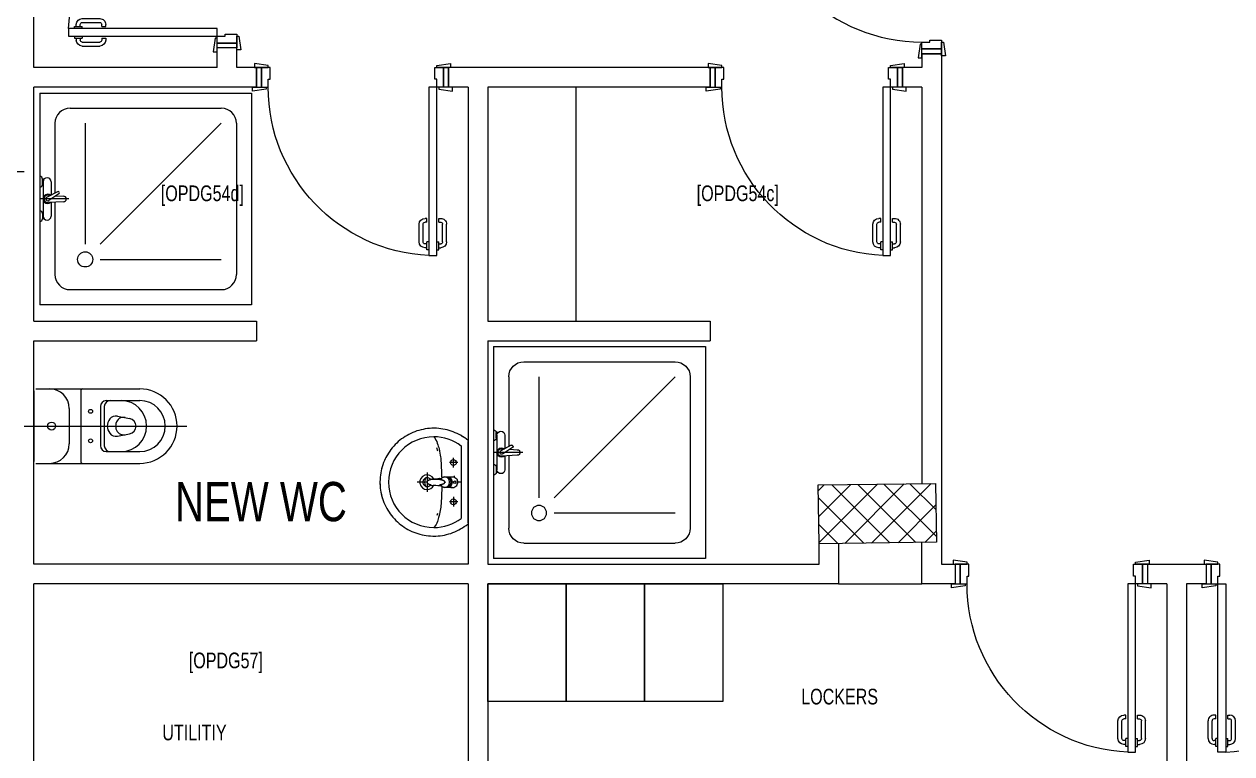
# Model space of a CAD drawing. Extents: x -234346 to 58427, y -132654 to -82394.
# Drawn here: x -130789 to -124628, y -102757 to -99035 of the extents above; entities that cross this region are included whole.
import ezdxf

# ---------------------------------------------------------------- set-up
doc = ezdxf.new("R2010")
doc.units = 0
doc.header["$LTSCALE"] = 8
for name, color, linetype, lineweight in [('72_EGR_BASE_TEXT', 9, 'Continuous', 5), ('72_EGR_EQP_TAG', 9, 'Continuous', 5), ('C-HYDR-CTCH', 9, 'Continuous', 5), ('Hatch', 9, 'Continuous', 5), ('LOADING', 9, 'Continuous', 5), ('Meubles', 9, 'Continuous', 5), ('P-SANR-FIXT', 9, 'Continuous', 18), ('P-SANR-FIXT-1', 9, 'Continuous', 13), ('SANIT', 9, 'Continuous', 5), ('Structure', 9, 'Continuous', 5), ('Walls', 9, 'Continuous', 5), ('Wooden Joinery', 9, 'Continuous', 5)]:
    doc.layers.add(name, color=color, linetype=linetype, lineweight=lineweight)
doc.styles.add('X3G_ENTITY_2587F1', font='swisscl.ttf', dxfattribs={"height": 200})
doc.styles.add('X3G_ENTITY_2587F5', font='swisscl.ttf', dxfattribs={"height": 200})
doc.styles.add('X3G_ENTITY_2587F6', font='swisscl.ttf', dxfattribs={"height": 200})
doc.styles.add('X3G_ENTITY_2587F7', font='swisscl.ttf', dxfattribs={"height": 200})
doc.styles.add('X3G_ENTITY_258862', font='swisscl.ttf', dxfattribs={"height": 200})

# ---------------------------------------------------------------- blocks, each defined once
blk = doc.blocks.new('A$C72370EFE')
at = {"layer": 'Wooden Joinery'}
for p, q in [((-0.01, -0.04), (-0.02, -0.04)), ((-0.01, -0.06), (-0.02, -0.06)), ((-0.01, -0.03), (-0.01, -0.07)), ((0, -0.03), (-0.01, -0.03)), ((0.04, -0.03), (0.05, -0.03)), ((0.05, -0.03), (0.05, -0.07)), ((0.05, -0.04), (0.06, -0.04)), ((0.05, -0.06), (0.06, -0.06)), ((-0.05, -0.07), (-0.05, -0.16)), ((-0.03, -0.07), (-0.03, -0.16)), ((0, -0.07), (-0.01, -0.07)), ((0.04, -0.07), (0.05, -0.07)), ((0.07, -0.07), (0.07, -0.16)), ((0.09, -0.07), (0.09, -0.16)), ((-0.01, -0.17), (-0.02, -0.17)), ((-0.01, -0.17), (-0.01, -0.19)), ((0.05, -0.17), (0.06, -0.17)), ((0.05, -0.17), (0.05, -0.19)), ((-0.01, -0.19), (-0.02, -0.19)), ((0.05, -0.19), (0.06, -0.19))]:
    blk.add_line(p, q, dxfattribs=at)
for centre, radius, start, end in [((-0.02, -0.07), 0.03, 90, 180), ((-0.02, -0.07), 0.01, 90, 180), ((0.06, -0.07), 0.03, 0, 90), ((0.06, -0.07), 0.01, 0, 90), ((-0.02, -0.16), 0.03, 180, 270), ((-0.02, -0.16), 0.01, 180, 270), ((0.06, -0.16), 0.01, 270, 0), ((0.06, -0.16), 0.03, 270, 0)]:
    blk.add_arc(centre, radius, start, end, dxfattribs=at)
blk = doc.blocks.new('A$C5DAD61B4')
at = {"layer": 'Wooden Joinery'}
for points in [[(80, 959.1), (80, 969.1), (10, 979.1), (10, 959.1)], [(940, 959.1), (940, 969.1), (1010, 979.1), (1010, 959.1)], [(70, 859.1), (70, 849.1), (0, 839.1), (0, 859.1)], [(120, 859.1), (120, 0), (80, 0), (80, 859.1)], [(950, 859.1), (950, 849.1), (1020, 839.1), (1020, 859.1)]]:
    blk.add_lwpolyline(points, close=True, dxfattribs=at)
for points in [[(45, 859.1), (45, 959.1), (20, 959.1), (20, 859.1), (45, 859.1)], [(45, 859.1), (80, 859.1), (80, 899.1), (90, 899.1), (90, 959.1), (45, 959.1), (45, 859.1)], [(975, 859.1), (940, 859.1), (940, 899.1), (930, 899.1), (930, 959.1), (975, 959.1), (975, 859.1)], [(975, 859.1), (975, 959.1), (1000, 959.1), (1000, 859.1), (975, 859.1)]]:
    blk.add_lwpolyline(points, dxfattribs=at)
blk.add_arc((80, 859.1), 860, 272.66603, 0, dxfattribs=at)
at = {"layer": 'Wooden Joinery', "xscale": 999.9999999998854, "yscale": 999.9999999998854, "zscale": 999.9999999998854, "rotation": 180}
blk.add_blockref('A$C72370EFE', (120, 0), dxfattribs=at)
blk = doc.blocks.new('A$C5FCA3E6B')
at = {"layer": 'Wooden Joinery'}
for points in [[(80, 858.9), (80, 868.9), (10, 878.9), (10, 858.9)], [(840, 858.9), (840, 868.9), (910, 878.9), (910, 858.9)], [(70, 758.9), (70, 748.9), (0, 738.9), (0, 758.9)], [(120, 758.9), (120, 0), (80, 0), (80, 758.9)], [(850, 758.9), (850, 748.9), (920, 738.9), (920, 758.9)]]:
    blk.add_lwpolyline(points, close=True, dxfattribs=at)
for points in [[(45, 758.9), (45, 858.9), (20, 858.9), (20, 758.9), (45, 758.9)], [(45, 758.9), (80, 758.9), (80, 798.9), (90, 798.9), (90, 858.9), (45, 858.9), (45, 758.9)], [(875, 758.9), (840, 758.9), (840, 798.9), (830, 798.9), (830, 858.9), (875, 858.9), (875, 758.9)], [(875, 758.9), (875, 858.9), (900, 858.9), (900, 758.9), (875, 758.9)]]:
    blk.add_lwpolyline(points, dxfattribs=at)
blk.add_arc((80, 758.9), 760, 273.01713, 0, dxfattribs=at)
at = {"layer": 'Wooden Joinery', "xscale": 999.9999999998854, "yscale": 999.9999999998854, "zscale": 999.9999999998854, "rotation": 180}
blk.add_blockref('A$C72370EFE', (120, 0), dxfattribs=at)
blk = doc.blocks.new('A$C47696aed')
at = {"layer": 'Hatch'}
h = blk.add_hatch(dxfattribs=at)
h.set_pattern_fill('ANSI37', color=256, scale=30)
h.paths.add_polyline_path([(50952.7, 21917.9), (50348.7, 21909.7), (50352.6, 21621.3), (50956.6, 21629.5)])
h.paths.add_polyline_path([(43791.9, 21910.1), (43208.4, 21904.7), (43188.5, 21613.3), (43772, 21618.7)])
h.paths.add_polyline_path([(29414.9, 21902.8), (28815.8, 21898.7), (28810.1, 21605.6), (29409.2, 21609.7)])
h.paths.add_polyline_path([(36600.2, 21904.9), (35999, 21897.4), (35990.7, 21611.8), (36591.9, 21619.3)])
h.paths.add_polyline_path([(22195.7, 21912), (21589.3, 21890.2), (21603.8, 21597.6), (22210.2, 21619.5)])
h.paths.add_polyline_path([(15459.1, 21901.7), (14237.2, 21925.6), (14230.7, 21629.5), (15452.7, 21605.5)])
h.paths.add_polyline_path([(15473.2, 14701.6), (14258.2, 14685.8), (14244.7, 14393.4), (15459.7, 14409.1)])
h.paths.add_polyline_path([(15447.1, 7508.4), (14244, 7492.4), (14238.3, 7199.4), (15441.4, 7215.3)])
h.paths.add_polyline_path([(15465.6, 309.7), (14269, 298.3), (14271.8, 3.8), (15468.5, 15.2)])
h.paths.add_polyline_path([(7830.6, 311.8), (7227.1, 308.1), (7237.7, 22.6), (7841.3, 26.3)])
h.paths.add_polyline_path([(7815.2, 7509.8), (7218.4, 7511.4), (7218.2, 7210.2), (7815.1, 7208.6)])
h.paths.add_polyline_path([(7825.1, 14699.4), (7205.8, 14700.6), (7195.2, 14397.6), (7814.5, 14396.4)])
h.paths.add_polyline_path([(7801.7, 21878.7), (7201.1, 21893.2), (7197.5, 21603.6), (7798.1, 21589.1)])
h.paths.add_polyline_path([(602.6, 21876.9), (0, 21899.6), (1.9, 21611.2), (604.5, 21588.5)])
h.paths.add_polyline_path([(610.4, 7498.6), (8.3, 7491.6), (11.7, 7200), (613.7, 7206.9)])
h.paths.add_polyline_path([(627.9, 303.9), (29.5, 302.9), (34.3, 2.3), (632.7, 3.3)])
h.paths.add_polyline_path([(22214.6, 317.2), (21608.9, 304.3), (21614.6, 3.1), (22220.3, 16)])
h.paths.add_polyline_path([(22208.1, 7509.7), (21613.7, 7492.1), (21615.8, 7195.5), (22210.2, 7213.1)])
h.paths.add_polyline_path([(22199.3, 14717.7), (21600.4, 14710), (21604.4, 14409.9), (22203.4, 14417.6)])
h.paths.add_polyline_path([(29399.7, 14702.4), (28797.7, 14707.1), (28802, 14415), (29403.9, 14410.3)])
h.paths.add_polyline_path([(29403.4, 7519.8), (28799.6, 7502.2), (28813, 7202.1), (29413.1, 7223.2)])
h.paths.add_polyline_path([(29419.5, 303.8), (28815.7, 310.4), (28813.3, 24.7), (29417.2, 18.1)])
h.paths.add_polyline_path([(36618, 314.2), (36020.7, 299.7), (36029.7, 0), (36627, 14.6)])
h.paths.add_polyline_path([(36610.7, 7502.6), (36009.5, 7504.5), (36010.6, 7207.3), (36611.9, 7205.4)])
h.paths.add_polyline_path([(36574.3, 14706.4), (35993.4, 14711.1), (36013.1, 14421.3), (36594, 14416.6)])
h.paths.add_polyline_path([(43777.6, 14705.7), (43180, 14719.4), (43182, 14427.5), (43779.6, 14413.8)])
h.paths.add_polyline_path([(43778.6, 7507.1), (43210.2, 7499.5), (43212, 7205.4), (43780.5, 7213)])
h.paths.add_polyline_path([(43815.7, 310), (43210.4, 307.3), (43211.8, 2.8), (43817, 5.4)])
h.paths.add_polyline_path([(50989.9, 309.5), (50401.9, 325.5), (50388.7, 18.3), (50976.7, 2.3)])
h.paths.add_polyline_path([(50974.1, 7508.9), (50370.9, 7510), (50368.9, 7213.4), (50972.2, 7212.3)])
at = {"layer": 'C-HYDR-CTCH', "color": 4, "flags": 128}
blk.add_lwpolyline([(21600.4, 14710), (22199.3, 14717.7), (22203.4, 14417.6), (21604.4, 14409.9), (21600.4, 14710)], dxfattribs=at)
blk = doc.blocks.new('SHOWER TRAY 80x80')
at = {"layer": 'SANIT'}
for p, q in [((0, 0), (0, 0.8)), ((0.8, 0.8), (0, 0.8)), ((0.8, 0), (0.8, 0.8)), ((0.1143, 0.7429), (0.6857, 0.7429)), ((0.0571, 0.4124), (0.0571, 0.6857)), ((0.7429, 0.1143), (0.7429, 0.6857)), ((0.2286, 0.6286), (0.6857, 0.6286)), ((0.1714, 0.1143), (0.1714, 0.5714)), ((0.2286, 0.5714), (0.6857, 0.1143)), ((0.01, 0.455), (0.01, 0.475)), ((0.0163, 0.475), (0.01, 0.475)), ((0.0125, 0.335), (0.0125, 0.465)), ((0.0425, 0.4133), (0.0425, 0.465)), ((0.0125, 0.455), (0.01, 0.455)), ((0.0895, 0.4105), (0.0316, 0.4139)), ((0.11, 0.4), (0, 0.4)), ((0.0667, 0.3728), (0.0271, 0.3939)), ((0.0407, 0.3866), (0.0316, 0.3861)), ((0.0715, 0.3808), (0.0334, 0.4058)), ((0.0425, 0.335), (0.0425, 0.3857)), ((0.0571, 0.1143), (0.0571, 0.3779)), ((0.0608, 0.3878), (0.0895, 0.3895)), ((0.01, 0.345), (0.01, 0.325)), ((0.0125, 0.345), (0.01, 0.345)), ((0.0163, 0.325), (0.01, 0.325)), ((0.1143, 0.0571), (0.6857, 0.0571)), ((0, 0), (0.8, 0))]:
    blk.add_line(p, q, dxfattribs=at)
blk.add_circle((0.1714, 0.6286), 0.0286, dxfattribs=at)
for centre, radius, start, end in [((0.1143, 0.6857), 0.0571, 90, 180), ((0.6857, 0.6857), 0.0571, 360, 90), ((0, 0.475), 0.01, 0, 90), ((0.0275, 0.465), 0.015, 0, 180), ((0, 0.455), 0.01, 270, 0), ((0.03, 0.4), 0.0175, 49.632, 309.2526), ((0.03, 0.4), 0.014, 83.2671, 276.7329), ((0.03, 0.4), 0.00676, 54.0423, 244.5873), ((0.0691, 0.3768), 0.00467, 239.3148, 59.3148), ((0.0895, 0.4), 0.0105, 270, 90), ((0, 0.345), 0.01, 0, 90), ((0, 0.325), 0.01, 270, 0), ((0.0275, 0.335), 0.015, 180, 0), ((0.1143, 0.1143), 0.0571, 180, 270), ((0.6857, 0.1143), 0.0571, 270, 360)]:
    blk.add_arc(centre, radius, start, end, dxfattribs=at)
blk = doc.blocks.new('WC manta')
at = {"layer": 'SANIT'}
for p, q in [((-0.12, 0.19), (0.41, 0.19)), ((-0.13, 0.18), (-0.13, -0.18)), ((0.109, 0.18), (0.109, -0.18)), ((0.239, 0.13), (0.41, 0.13)), ((0.05, 0.09), (0.05, -0.09)), ((0.209, 0.1), (0.209, -0.1)), ((0.229, 0.1), (0.229, -0.1)), ((-0.18, 0), (0.65, 0)), ((0.2955, 0.051), (0.3581, 0.0393)), ((0.2955, -0.051), (0.3581, -0.0393)), ((0.239, -0.13), (0.41, -0.13)), ((-0.12, -0.19), (0.41, -0.19))]:
    blk.add_line(p, q, dxfattribs=at)
for centre, radius in [((0.159, 0.0752), 0.01), ((-0.04, 0), 0.02), ((0.159, -0.0753), 0.01)]:
    blk.add_circle(centre, radius, dxfattribs=at)
for centre, radius, start, end in [((-0.12, 0.18), 0.01, 90, 180), ((-0.05, 0.09), 0.1, 0, 90), ((0.119, 0.18), 0.01, 90, 180), ((0.41, 0), 0.19, 270, 90), ((0.239, 0.1), 0.03, 90, 180), ((0.259, 0.1), 0.03, 90, 180), ((0.3147, 0), 0.13, 270, 90), ((0.41, 0), 0.13, 270, 90), ((0.3029, 0), 0.0588, 141.52497, 218.47503), ((0.2882, 0.0117), 0.04, 79.42885, 141.52497), ((0.3454, 0), 0.0588, 166.41759, 193.58241), ((0.3271, 0.0044), 0.04, 79.42885, 166.41759), ((0.3507, 0), 0.04, 280.57115, 79.42885), ((0.2882, -0.0117), 0.04, 218.47503, 280.57115), ((0.3271, -0.0044), 0.04, 193.58241, 280.57115), ((-0.05, -0.09), 0.1, 270, 0), ((0.239, -0.1), 0.03, 180, 270), ((0.259, -0.1), 0.03, 180, 270), ((-0.12, -0.18), 0.01, 180, 270), ((0.119, -0.18), 0.01, 180, 270)]:
    blk.add_arc(centre, radius, start, end, dxfattribs=at)
blk = doc.blocks.new('FP_138-161_A_00_GFL_-0_080_Einreichung_Grundrisse_100')
at = {"layer": 'P-SANR-FIXT'}
blk.add_line((-0.0044, -0.0019), (-0.0045, -0.0021), dxfattribs=at)
at = {"layer": 'P-SANR-FIXT', "flags": 128}
blk.add_lwpolyline([(-0.0057, -0.0037), (-0.0058, -0.0039), (-0.006, -0.004)], dxfattribs=at)
blk = doc.blocks.new('FP_139-161_A_00_GFL_-0_080_Einreichung_Grundrisse_100')
at = {"layer": 'P-SANR-FIXT'}
blk.add_line((0.0045, -0.0022), (0.0044, -0.002), dxfattribs=at)
at = {"layer": 'P-SANR-FIXT', "flags": 128}
blk.add_lwpolyline([(0.006, -0.004), (0.0059, -0.0039), (0.0057, -0.0038)], dxfattribs=at)
blk = doc.blocks.new('IS_Ceraplus_B8204_BIM_BG _1_ - B8204AA - CERAPLUS single lever basin mixer with pop-up waste-V137-161_A_00_GFL_-0_080_Einreichung_Grundrisse_100')
at = {"layer": 'P-SANR-FIXT-1'}
h = blk.add_hatch(dxfattribs=at)
h.set_pattern_fill('FP_26', color=256, style=0, pattern_type=2)
h.set_pattern_definition([(225, (0.009, 0), (0.010607, -0.010607), []), (315, (0.009, 0), (0.010607, 0.010607), [])])
h.paths.add_polyline_path([(0.0056, -0.002), (0.0058, -0.0024), (0.0058, -0.0021)])
h.paths.add_polyline_path([(0.007, -0.0039), (0.0088, -0.0045), (0.0084, -0.0043)])
at = {"layer": 'LOADING'}
for p, q in [((-0.028, 0), (-0.028, -0.0281)), ((-0.0274, -0.0337), (-0.0271, -0.0392)), ((-0.0262, -0.0282), (-0.0263, -0.0287)), ((-0.0137, -0.0512), (-0.0129, -0.0517)), ((0.0124, -0.052), (0.0133, -0.0515)), ((0.0185, -0.0618), (0.019, -0.0539)), ((0.019, -0.0539), (0.0188, -0.0561)), ((0.0263, -0.0287), (0.0262, -0.0282)), ((0.0262, -0.0293), (0.0263, -0.0287)), ((0.0271, -0.0392), (0.0274, -0.0337)), ((0.028, -0.0281), (0.028, 0)), ((0.014, -0.0647), (0.0133, -0.1077))]:
    blk.add_line(p, q, dxfattribs=at)
at = {"layer": 'LOADING', "flags": 128}
for points in [[(-0.0272, -0.0069), (-0.0266, 0.009), (-0.0165, 0.0236), (0, 0.0291)], [(0.0272, -0.0069), (0.0266, 0.009), (0.0165, 0.0236), (0, 0.0291)], [(-0.0271, -0.0393), (-0.027, -0.0403), (-0.0269, -0.0414), (-0.0267, -0.0424), (-0.0265, -0.0434), (-0.0262, -0.0444), (-0.0259, -0.0454), (-0.0255, -0.0464), (-0.0252, -0.0474), (-0.0247, -0.0484), (-0.0243, -0.0493), (-0.0238, -0.0502), (-0.0232, -0.0511), (-0.0226, -0.052), (-0.022, -0.0529), (-0.0214, -0.0537), (-0.0207, -0.0545), (-0.0199, -0.0553), (-0.0192, -0.0561), (-0.0184, -0.0568), (-0.0176, -0.0575), (-0.0173, -0.0577)], [(-0.0176, -0.0568), (-0.0224, -0.0513), (-0.0254, -0.0448), (-0.0264, -0.0376), (-0.0253, -0.0305), (-0.0222, -0.024), (-0.0172, -0.0186), (-0.0109, -0.0147), (-0.0037, -0.0127), (0.0037, -0.0127), (0.0109, -0.0147), (0.0172, -0.0186), (0.0222, -0.024), (0.0253, -0.0305), (0.0264, -0.0376), (0.0254, -0.0448), (0.0224, -0.0513), (0.0176, -0.0568)], [(-0.019, -0.0539), (-0.0185, -0.0615), (-0.0185, -0.0618)], [(-0.0162, -0.0579), (-0.0156, -0.058), (-0.0151, -0.0581), (-0.0146, -0.0583), (-0.0142, -0.0586), (-0.0139, -0.0588), (-0.0138, -0.0591)], [(-0.0138, -0.0591), (-0.0139, -0.0612), (-0.014, -0.0633)], [(0.0138, -0.0591), (0.0139, -0.0588), (0.0142, -0.0586), (0.0146, -0.0583), (0.0151, -0.0581), (0.0156, -0.058), (0.0162, -0.0579)], [(0.014, -0.0633), (0.0139, -0.0612), (0.0138, -0.0591)], [(0.0171, -0.0578), (0.0174, -0.0575), (0.0176, -0.0568)], [(0.0173, -0.0577), (0.0181, -0.057), (0.0189, -0.0563), (0.0197, -0.0556), (0.0204, -0.0548), (0.0211, -0.054), (0.0218, -0.0532), (0.0224, -0.0523), (0.023, -0.0514), (0.0236, -0.0505), (0.0241, -0.0496), (0.0246, -0.0487), (0.025, -0.0477), (0.0254, -0.0467), (0.0258, -0.0458), (0.0261, -0.0448), (0.0264, -0.0437), (0.0266, -0.0427), (0.0268, -0.0417), (0.027, -0.0407), (0.0271, -0.0396), (0.0271, -0.0393)], [(-0.0181, -0.0728), (-0.0177, -0.083), (-0.0172, -0.0938)], [(-0.0129, -0.1142), (-0.0124, -0.1161), (-0.0118, -0.1179), (-0.0109, -0.1197), (-0.0098, -0.1214), (-0.0084, -0.123), (-0.0067, -0.1244), (-0.0047, -0.1255), (-0.0025, -0.1263), (0, -0.1266)], [(0, -0.1266), (0.0025, -0.1263), (0.0047, -0.1255), (0.0067, -0.1244), (0.0084, -0.123), (0.0098, -0.1214), (0.0109, -0.1197), (0.0118, -0.1179), (0.0124, -0.1161), (0.0129, -0.1142)], [(0.0172, -0.0938), (0.0177, -0.083), (0.0181, -0.0728)], [(0.0184, -0.0651), (0.0184, -0.0652), (0.0184, -0.0652), (0.0184, -0.0652), (0.0184, -0.0654), (0.0184, -0.0655)]]:
    blk.add_lwpolyline(points, dxfattribs=at)
at = {"layer": 'LOADING'}
for centre, radius, start, end in [((0, 0.0135), 0.00603, 0, 180), ((0, 0.0135), 0.00603, 180, 0), ((-0.009, 0), 0.005, 300, 315), ((0.009, 0), 0.005, 225, 240)]:
    blk.add_arc(centre, radius, start, end, dxfattribs=at)
for centre, major_axis, start_param, end_param in [((0, -0.0281), (-0.028, 0), 4.712389, 6.47291), ((0, -0.0321), (0.0275, 0), 3.141823, 3.202701), ((0, -0.0321), (0.0275, 0), 3.239313, 3.439417), ((0, -0.0281), (0.028, 0), 3.371221, 3.483334), ((0, -0.0287), (0.0267, 0), 1.570796, 3.036556), ((0, -0.0287), (0.0263, 0), 2.625648, 2.791756), ((0, -0.0287), (-0.0263, 0), 4.712389, 5.759587), ((0, -0.0312), (0.0248, 0), 4.111947, 4.191073), ((0, -0.0281), (0.028, 0), 4.202431, 4.259552), ((0, -0.0287), (0.0263, 0), 4.169225, 4.2325), ((0, -0.0281), (0.028, 0), 6.093357, 7.853982), ((0, -0.0287), (0.0267, 0), 0.105099, 1.570796), ((0, -0.0287), (0.0262, 0), 0.523599, 1.570796), ((0, -0.0281), (0.028, 0), 5.172057, 5.222265), ((0, -0.0287), (0.0262, 0), 0.349919, 0.515945), ((0, -0.0287), (0.0267, 0), 6.059374, 6.108652), ((0, -0.0321), (0.0275, 0), 5.985527, 6.185455), ((0, -0.0281), (0.028, 0), 5.94107, 6.05344), ((0, -0.0321), (0.0275, 0), 6.222066, 6.282955)]:
    blk.add_ellipse(centre, major_axis=major_axis, ratio=0.961262, start_param=start_param, end_param=end_param, dxfattribs=at)
for points, knots in [([(-0.0215, -0.0162), (-0.0216, -0.0163), (-0.0219, -0.0167), (-0.0227, -0.0177), (-0.0238, -0.0192), (-0.0249, -0.0211), (-0.0258, -0.0231), (-0.0266, -0.0253), (-0.0273, -0.0282), (-0.0275, -0.0305), (-0.0275, -0.0321)], [0.7859035, 0.7859035, 0.7859035, 0.7859035, 0.7916667, 0.8055556, 0.8333333, 0.8611111, 0.8888889, 0.9166667, 0.9444444, 1, 1, 1, 1]), ([(0.021, -0.0157), (0.0208, -0.0154), (0.0203, -0.0149), (0.0192, -0.0139), (0.0177, -0.0127), (0.0161, -0.0117), (0.0148, -0.0109), (0.0138, -0.0104), (0.0127, -0.0099), (0.0113, -0.0093), (0.0087, -0.0084), (0.0048, -0.0075), (0, -0.0071), (-0.0048, -0.0075), (-0.0087, -0.0084), (-0.0113, -0.0093), (-0.0127, -0.0099), (-0.0138, -0.0104), (-0.0148, -0.0109), (-0.0161, -0.0117), (-0.0177, -0.0127), (-0.0191, -0.0139), (-0.0202, -0.0149), (-0.0208, -0.0154), (-0.021, -0.0157)], [0.2222222, 0.2222222, 0.2222222, 0.2222222, 0.2361111, 0.25, 0.2777778, 0.3055556, 0.3194444, 0.3333333, 0.3472222, 0.3611111, 0.3888889, 0.4444444, 0.5, 0.5555556, 0.6111111, 0.6388889, 0.6527778, 0.6666667, 0.6805556, 0.6944444, 0.7222222, 0.75, 0.7638889, 0.7777778, 0.7777778, 0.7777778, 0.7777778]), ([(-0.0188, -0.0538), (-0.0188, -0.0547), (-0.0186, -0.0582), (-0.0185, -0.0619), (-0.0184, -0.0646)], [0.6724021, 0.6724021, 0.6724021, 0.6724021, 0.75, 1, 1, 1, 1]), ([(-0.0162, -0.0579), (-0.0162, -0.0578), (-0.0163, -0.0578), (-0.0165, -0.0577), (-0.0166, -0.0575), (-0.0167, -0.0574), (-0.0169, -0.0573), (-0.017, -0.0572), (-0.0172, -0.0571), (-0.0173, -0.057), (-0.0175, -0.0569), (-0.0176, -0.0568)], [0, 0, 0, 0, 0.1, 0.2, 0.3, 0.4, 0.5, 0.6, 0.7, 0.8, 1, 1, 1, 1]), ([(-0.0148, -0.0587), (-0.015, -0.0586), (-0.0159, -0.0583), (-0.0167, -0.058), (-0.0172, -0.0578)], [0.8, 0.8, 0.8, 0.8, 0.85, 1, 1, 1, 1]), ([(0, -0.0378), (-0.0005, -0.038), (-0.0012, -0.0384), (-0.0021, -0.0389), (-0.0028, -0.0393), (-0.0035, -0.0397), (-0.0042, -0.04), (-0.0049, -0.0405), (-0.0055, -0.0409), (-0.0061, -0.0414), (-0.0067, -0.0419), (-0.0072, -0.0424), (-0.0078, -0.0429), (-0.0083, -0.0435), (-0.0088, -0.0441), (-0.0092, -0.0446), (-0.0096, -0.0452), (-0.01, -0.0459), (-0.0103, -0.0466), (-0.0105, -0.0472), (-0.0107, -0.0477), (-0.0108, -0.0481), (-0.0109, -0.0484), (-0.0111, -0.0489), (-0.0114, -0.0497), (-0.0118, -0.0509), (-0.0122, -0.0521), (-0.0124, -0.053), (-0.0126, -0.0537), (-0.0128, -0.0544), (-0.0129, -0.0552), (-0.0131, -0.0559), (-0.0132, -0.0566), (-0.0134, -0.0572), (-0.0136, -0.0581), (-0.0137, -0.0587), (-0.0138, -0.0591)], [0, 0, 0, 0, 0.055556, 0.083333, 0.111111, 0.138889, 0.166667, 0.194444, 0.222222, 0.25, 0.277778, 0.305556, 0.333333, 0.361111, 0.388889, 0.416667, 0.444444, 0.472222, 0.5, 0.527778, 0.541667, 0.555556, 0.569444, 0.583333, 0.611111, 0.666667, 0.722222, 0.75, 0.777778, 0.805556, 0.833333, 0.861111, 0.888889, 0.916667, 0.944444, 1, 1, 1, 1]), ([(0, -0.0357), (-0.0006, -0.0357), (-0.0013, -0.0357), (-0.002, -0.0357), (-0.0022, -0.0357)], [0, 0, 0, 0, 0.1, 0.1298359, 0.1298359, 0.1298359, 0.1298359]), ([(0.0022, -0.0357), (0.002, -0.0357), (0.0013, -0.0357), (0.0006, -0.0357), (0, -0.0357)], [0.8701578, 0.8701578, 0.8701578, 0.8701578, 0.9, 1, 1, 1, 1]), ([(0.0138, -0.0591), (0.0137, -0.0587), (0.0136, -0.0581), (0.0134, -0.0572), (0.0132, -0.0566), (0.0131, -0.0559), (0.0129, -0.0552), (0.0128, -0.0544), (0.0126, -0.0537), (0.0124, -0.053), (0.0122, -0.0521), (0.0118, -0.0509), (0.0114, -0.0497), (0.0111, -0.0489), (0.0109, -0.0484), (0.0108, -0.0481), (0.0107, -0.0477), (0.0105, -0.0472), (0.0103, -0.0466), (0.01, -0.0459), (0.0096, -0.0452), (0.0092, -0.0446), (0.0088, -0.0441), (0.0083, -0.0435), (0.0078, -0.0429), (0.0072, -0.0424), (0.0067, -0.0419), (0.0061, -0.0414), (0.0055, -0.0409), (0.0049, -0.0405), (0.0042, -0.04), (0.0035, -0.0397), (0.0028, -0.0393), (0.0021, -0.0389), (0.0012, -0.0384), (0.0005, -0.038), (0, -0.0378)], [0, 0, 0, 0, 0.055556, 0.083333, 0.111111, 0.138889, 0.166667, 0.194444, 0.222222, 0.25, 0.277778, 0.333333, 0.388889, 0.416667, 0.430556, 0.444444, 0.458333, 0.472222, 0.5, 0.527778, 0.555556, 0.583333, 0.611111, 0.638889, 0.666667, 0.694444, 0.722222, 0.75, 0.777778, 0.805556, 0.833333, 0.861111, 0.888889, 0.916667, 0.944444, 1, 1, 1, 1]), ([(0.0141, -0.0613), (0.0141, -0.0611), (0.0143, -0.0608), (0.0145, -0.0604), (0.0148, -0.06), (0.0151, -0.0596), (0.0153, -0.0594), (0.0155, -0.0592), (0.0156, -0.059), (0.0158, -0.0588), (0.016, -0.0587), (0.0163, -0.0585), (0.0165, -0.0583), (0.0166, -0.0582)], [0.3333333, 0.3333333, 0.3333333, 0.3333333, 0.4166667, 0.5, 0.5833333, 0.6666667, 0.7083333, 0.75, 0.7916667, 0.8333333, 0.875, 0.9166667, 1, 1, 1, 1]), ([(0.0176, -0.0568), (0.0175, -0.0569), (0.0173, -0.057), (0.0172, -0.0571), (0.017, -0.0572), (0.0169, -0.0573), (0.0167, -0.0574), (0.0166, -0.0575), (0.0165, -0.0577), (0.0163, -0.0578), (0.0162, -0.0578), (0.0162, -0.0579)], [0, 0, 0, 0, 0.2, 0.3, 0.4, 0.5, 0.6, 0.7, 0.8, 0.9, 1, 1, 1, 1]), ([(0.0184, -0.0646), (0.0185, -0.0619), (0.0186, -0.0582), (0.0188, -0.0547), (0.0188, -0.0538)], [0, 0, 0, 0, 0.25, 0.3275586, 0.3275586, 0.3275586, 0.3275586]), ([(0.0275, -0.0321), (0.0275, -0.0305), (0.0273, -0.0282), (0.0266, -0.0253), (0.0258, -0.0231), (0.0249, -0.0211), (0.0238, -0.0192), (0.0227, -0.0177), (0.0219, -0.0167), (0.0216, -0.0163), (0.0215, -0.0162)], [0, 0, 0, 0, 0.0555556, 0.0833333, 0.1111111, 0.1388889, 0.1666667, 0.1944444, 0.2083333, 0.2142181, 0.2142181, 0.2142181, 0.2142181]), ([(-0.0131, -0.1116), (-0.0132, -0.1115), (-0.0135, -0.1109), (-0.0141, -0.1099), (-0.0147, -0.1086), (-0.0153, -0.1072), (-0.0159, -0.1053), (-0.0167, -0.1021), (-0.0171, -0.0992), (-0.0171, -0.0973)], [0.4856715, 0.4856715, 0.4856715, 0.4856715, 0.5, 0.55, 0.6, 0.65, 0.7, 0.8, 1, 1, 1, 1]), ([(-0.0132, -0.1091), (-0.0132, -0.1096), (-0.0132, -0.1103), (-0.0132, -0.1111), (-0.0132, -0.1115), (-0.0132, -0.1118), (-0.0131, -0.1122), (-0.0131, -0.1125), (-0.0131, -0.1128), (-0.0131, -0.1131), (-0.013, -0.1134), (-0.013, -0.1138), (-0.0129, -0.1141), (-0.0129, -0.1142)], [0.2, 0.2, 0.2, 0.2, 0.4, 0.5, 0.55, 0.6, 0.65, 0.7, 0.75, 0.8, 0.85, 0.9, 1, 1, 1, 1]), ([(0.0129, -0.1142), (0.0129, -0.1141), (0.013, -0.1138), (0.013, -0.1134), (0.0131, -0.1131), (0.0131, -0.1128), (0.0131, -0.1125), (0.0131, -0.1122), (0.0132, -0.1118), (0.0132, -0.1115), (0.0132, -0.1111), (0.0132, -0.1103), (0.0132, -0.1096), (0.0132, -0.1091)], [0, 0, 0, 0, 0.1, 0.15, 0.2, 0.25, 0.3, 0.35, 0.4, 0.45, 0.5, 0.6, 0.8, 0.8, 0.8, 0.8]), ([(0.0131, -0.1116), (0.0133, -0.1113), (0.0137, -0.1106), (0.0142, -0.1096), (0.0147, -0.1084), (0.0153, -0.1072), (0.0159, -0.1053), (0.0167, -0.1021), (0.0171, -0.0992), (0.0171, -0.0973)], [-0.5143371, -0.5143371, -0.5143371, -0.5143371, -0.475, -0.4375, -0.4, -0.35, -0.3, -0.2, 0, 0, 0, 0])]:
    blk.add_open_spline(points, degree=3, knots=knots, dxfattribs=at)
for points in [[(-0.0172, -0.0578), (-0.0171, -0.0578), (-0.0169, -0.058), (-0.0167, -0.0581), (-0.0166, -0.0582)], [(-0.0162, -0.0579), (-0.0162, -0.0579), (-0.0164, -0.0581), (-0.0165, -0.0582), (-0.0166, -0.0583), (-0.0166, -0.0582), (-0.0166, -0.0582)], [(-0.0166, -0.0582), (-0.0163, -0.0585), (-0.0156, -0.059), (-0.0148, -0.0599), (-0.0142, -0.0609), (-0.0139, -0.0617), (-0.0138, -0.0621)], [(0.0172, -0.0578), (0.0168, -0.0579), (0.0158, -0.0583), (0.0147, -0.0587), (0.0141, -0.059)], [(0.0166, -0.0582), (0.0166, -0.0582), (0.0166, -0.0583), (0.0165, -0.0582), (0.0164, -0.0581), (0.0162, -0.0579), (0.0162, -0.0579)], [(0.0166, -0.0582), (0.0167, -0.0582), (0.0168, -0.0581), (0.0169, -0.058), (0.0169, -0.058)], [(0.0169, -0.058), (0.017, -0.0579), (0.0171, -0.0579), (0.0171, -0.0578)], [(-0.0184, -0.0646), (-0.0183, -0.0659), (-0.0182, -0.0684), (-0.0181, -0.0709), (-0.0181, -0.0721)], [(-0.0172, -0.0938), (-0.0172, -0.0944), (-0.0172, -0.0956), (-0.0171, -0.0967), (-0.0171, -0.0973)], [(-0.014, -0.0633), (-0.014, -0.0633), (-0.014, -0.0633), (-0.014, -0.0633)], [(-0.014, -0.0646), (-0.014, -0.0644), (-0.014, -0.064), (-0.014, -0.0635), (-0.014, -0.0633)], [(0.014, -0.0633), (0.014, -0.0633), (0.014, -0.0633), (0.014, -0.0633)], [(0.014, -0.0633), (0.014, -0.0635), (0.014, -0.064), (0.014, -0.0644), (0.014, -0.0647)], [(0.0171, -0.0973), (0.0171, -0.0967), (0.0172, -0.0956), (0.0172, -0.0944), (0.0172, -0.0938)], [(0.0181, -0.0721), (0.0181, -0.0709), (0.0182, -0.0684), (0.0183, -0.0659), (0.0184, -0.0646)]]:
    blk.add_open_spline(points, degree=3, dxfattribs=at)
for name in ['FP_138-161_A_00_GFL_-0_080_Einreichung_Grundrisse_100', 'FP_139-161_A_00_GFL_-0_080_Einreichung_Grundrisse_100']:
    blk.add_blockref(name, (0, 0), dxfattribs=at)
blk = doc.blocks.new('GF1')
at = {"layer": 'LOADING', "color": 9}
for p, q in [((-128685.6, -101194.6), (-128680.1, -101211.1)), ((-128559.5, -101185.3), (-128559.5, -101556.4)), ((-128524.4, -101578.3), (-128524.4, -101163.4)), ((-128577.4, -101270.9), (-128619.1, -101270.9)), ((-128599.4, -101296.4), (-128599.4, -101247.5)), ((-128733.3, -101320.9), (-128733.3, -101420.9)), ((-128594.4, -101345), (-128594.4, -101339.4)), ((-128732.6, -101370.9), (-128784.2, -101370.9)), ((-128607.2, -101370.9), (-128609.4, -101370.9)), ((-128598.4, -101370.9), (-128603.9, -101370.9)), ((-128594.4, -101396.8), (-128594.4, -101395.7)), ((-128583.8, -101370.9), (-128586.6, -101370.9)), ((-128559.5, -101370.9), (-128577, -101370.9)), ((-128599.4, -101445.3), (-128599.4, -101494.3)), ((-128680.3, -101531.3), (-128683.7, -101541.6)), ((-128577.4, -101470.9), (-128619.1, -101470.9))]:
    blk.add_line(p, q, dxfattribs=at)
at = {"layer": 'LOADING', "color": 9, "flags": 128}
for points in [[(-128699.4, -101095.9), (-128710.4, -101096.1), (-128721.3, -101096.8), (-128732.3, -101097.9), (-128743.2, -101099.4), (-128754, -101101.4), (-128764.7, -101103.8), (-128775.4, -101106.6), (-128785.9, -101109.8), (-128796.2, -101113.5), (-128806.5, -101117.6), (-128816.5, -101122.1), (-128826.4, -101126.9), (-128836, -101132.2), (-128845.4, -101137.9), (-128854.6, -101143.9), (-128863.6, -101150.3), (-128872.3, -101157), (-128880.7, -101164.1), (-128888.8, -101171.5), (-128896.6, -101179.3), (-128904.1, -101187.3), (-128911.3, -101195.7), (-128918.2, -101204.3), (-128924.6, -101213.2), (-128930.8, -101222.3), (-128936.5, -101231.7), (-128941.9, -101241.3), (-128946.9, -101251.1), (-128951.5, -101261.1), (-128955.7, -101271.2), (-128959.5, -101281.6), (-128962.8, -101292), (-128965.8, -101302.6), (-128968.3, -101313.3), (-128970.4, -101324.1), (-128972, -101335), (-128973.2, -101345.9), (-128974, -101356.9), (-128974.4, -101367.9), (-128974.2, -101378.9), (-128973.7, -101389.9), (-128972.7, -101400.8), (-128971.3, -101411.8), (-128969.5, -101422.6), (-128967.2, -101433.4), (-128964.5, -101444), (-128961.3, -101454.6), (-128957.8, -101465), (-128953.8, -101475.2), (-128949.4, -101485.3), (-128944.6, -101495.2), (-128939.5, -101504.9), (-128933.9, -101514.4), (-128928, -101523.7), (-128921.7, -101532.7), (-128915.1, -101541.5), (-128908.1, -101550), (-128900.7, -101558.2), (-128893.1, -101566.1), (-128885.1, -101573.7), (-128876.9, -101580.9), (-128868.3, -101587.9), (-128859.5, -101594.4), (-128850.4, -101600.7), (-128841.1, -101606.5), (-128831.6, -101612), (-128821.8, -101617.1), (-128811.9, -101621.8), (-128801.8, -101626.1), (-128791.5, -101630), (-128781.1, -101633.5), (-128770.5, -101636.5), (-128759.8, -101639.1), (-128749, -101641.4), (-128738.2, -101643.1), (-128727.3, -101644.5), (-128716.3, -101645.4), (-128705.3, -101645.8), (-128699.4, -101645.9)], [(-128524.4, -101158.7), (-128533, -101151.9), (-128541.9, -101145.4), (-128551, -101139.3), (-128560.4, -101133.6), (-128570, -101128.2), (-128579.8, -101123.2), (-128589.8, -101118.6), (-128600, -101114.5), (-128610.3, -101110.7), (-128620.8, -101107.3), (-128631.4, -101104.4), (-128642.1, -101101.9), (-128652.9, -101099.8), (-128663.8, -101098.2), (-128674.7, -101097), (-128685.7, -101096.2), (-128696.7, -101095.9), (-128699.4, -101095.9)], [(-128699.4, -101645.9), (-128688.4, -101645.7), (-128677.4, -101645), (-128666.4, -101643.9), (-128655.6, -101642.4), (-128644.7, -101640.4), (-128634, -101638), (-128623.4, -101635.2), (-128612.9, -101631.9), (-128602.5, -101628.2), (-128592.3, -101624.2), (-128582.2, -101619.7), (-128572.4, -101614.8), (-128562.7, -101609.5), (-128553.3, -101603.9), (-128544.1, -101597.8), (-128535.1, -101591.4), (-128526.4, -101584.7), (-128524.4, -101583)]]:
    blk.add_lwpolyline(points, dxfattribs=at)
at = {"layer": 'LOADING', "color": 9}
for points in [[(-128024.4, -102489.5), (-128424.4, -102489.5), (-128424.4, -101889.5), (-128024.4, -101889.5)], [(-127624.4, -102489.5), (-128024.4, -102489.5), (-128024.4, -101889.5), (-127624.4, -101889.5)], [(-127224.4, -102489.5), (-127624.4, -102489.5), (-127624.4, -101889.5), (-127224.4, -101889.5)]]:
    blk.add_lwpolyline(points, close=True, dxfattribs=at)
for centre in [(-128599.4, -101270.9), (-128599.4, -101470.9)]:
    blk.add_circle(centre, 15, dxfattribs=at)
for centre, radius, start, end in [((-128699.4, -101370.9), 275, 90, 93.62252), ((-128699.4, -101370.9), 231.5, 90, 270), ((-128699.4, -101370.9), 231.5, 52.82093, 90), ((-128699.4, -101370.9), 275, 55.93243, 60.3591), ((-128699.4, -101370.9), 275, 150, 155.65889), ((-128699.4, -101370.9), 275, 174, 186), ((-128699.4, -101370.9), 275, 162, 167.5535), ((-128733.3, -101370.9), 37.5, 27.13046, 270), ((-128733.3, -101370.9), 22.5, 39.50249, 270), ((-128699.4, -101370.9), 47, 153.44331, 206.55669), ((-128733.3, -101370.9), 22.5, 107.04659, 111.50796), ((-128733.3, -101370.9), 22.5, 248.49204, 252.95341), ((-128733.3, -101370.9), 22.5, 90, 103.3417), ((-128733.3, -101370.9), 22.5, 256.6583, 270), ((-128733.3, -101370.9), 22.5, 270, 321.42857), ((-128733.3, -101370.9), 37.5, 270, 331.41458), ((-128733.3, -101370.9), 22.5, 66.72498, 72.01336), ((-128733.3, -101370.9), 22.5, 287.98869, 293.27602), ((-128733.3, -101370.9), 22.5, 48.08082, 53.39393), ((-128733.3, -101370.9), 22.5, 306.61605, 311.92646), ((-128594.4, -101370.9), 17.5, 161.94632, 168.23461), ((-128594.4, -101370.9), 17.5, 324.08995, 35.91005), ((-128594.4, -101370.9), 17.5, 338.869, 353.8798), ((-128699.4, -101370.9), 275, 192.92407, 198), ((-128699.4, -101370.9), 275, 217.66888, 222), ((-128699.4, -101370.9), 231.5, 270, 307.17907)]:
    blk.add_arc(centre, radius, start, end, dxfattribs=at)
for points, knots in [([(-128698.5, -101141.5), (-128683.4, -101160.6), (-128665.5, -101227.8), (-128663.1, -101262.5), (-128660.1, -101321.2), (-128659.4, -101350.3)], [0.0392191, 0.0392191, 0.0392191, 0.0392191, 0.1715289, 0.4228457, 0.6475389, 0.6475389, 0.6475389, 0.6475389]), ([(-128715.7, -101356.8), (-128717.5, -101354.6), (-128722.7, -101350.2), (-128729.4, -101348.4), (-128733.3, -101348.4)], [0.7144203, 0.7144203, 0.7144203, 0.7144203, 0.8333333, 1, 1, 1, 1]), ([(-128733.3, -101393.4), (-128730.7, -101393.4), (-128725.4, -101392.5), (-128719.5, -101389.1), (-128716.6, -101386.1), (-128715.7, -101384.9)], [0, 0, 0, 0, 0.1111111, 0.2222222, 0.285568, 0.285568, 0.285568, 0.285568]), ([(-128659.1, -101391.7), (-128659.2, -101422), (-128661.5, -101482.2), (-128666.6, -101522.3), (-128682.9, -101582.4), (-128697.3, -101600)], [0.7533082, 0.7533082, 0.7533082, 0.7533082, 0.9865548, 1.235629, 1.3638988, 1.3638988, 1.3638988, 1.3638988]), ([(-128577.3, -101367.2), (-128577.5, -101366.3), (-128578, -101364.4), (-128578.8, -101362.7), (-128579.4, -101361.8)], [0.5653198, 0.5653198, 0.5653198, 0.5653198, 0.6111111, 0.6666667, 0.6666667, 0.6666667, 0.6666667]), ([(-128579.4, -101379.9), (-128579.1, -101379.5), (-128578.6, -101378.5), (-128577.9, -101376.8), (-128577.5, -101375.4), (-128577.3, -101374.6)], [0.3333333, 0.3333333, 0.3333333, 0.3333333, 0.3611111, 0.3888889, 0.4346482, 0.4346482, 0.4346482, 0.4346482])]:
    blk.add_open_spline(points, degree=3, knots=knots, dxfattribs=at)
for points in [[(-128559.5, -101185.6), (-128559.5, -101185.5), (-128559.5, -101185.4), (-128559.5, -101185.3)], [(-128733.3, -101348.4), (-128734.6, -101348.4), (-128737.4, -101348.6), (-128740.1, -101349.4), (-128741.4, -101349.9)], [(-128741.4, -101391.9), (-128740.1, -101392.4), (-128737.4, -101393.1), (-128734.6, -101393.4), (-128733.3, -101393.4)], [(-128576.9, -101370), (-128576.9, -101369.6), (-128577, -101369.1), (-128577, -101368.7)], [(-128577, -101373.1), (-128577, -101372.6), (-128576.9, -101372.2), (-128576.9, -101371.7)], [(-128559.5, -101556.4), (-128559.5, -101556.3), (-128559.5, -101556.2), (-128559.5, -101556.1)]]:
    blk.add_open_spline(points, degree=3, dxfattribs=at)
at = {"layer": 'Meubles', "color": 9}
for p, q in [((-127974.4, -99356.1), (-127974.4, -100549.5)), ((-126634.3, -101889.5), (-126209.4, -101889.5))]:
    blk.add_line(p, q, dxfattribs=at)
at = {"layer": 'SANIT', "color": 9}
for p, q in [((-130709.4, -99386.1), (-130709.4, -100466.1)), ((-130709.4, -99386.1), (-129629.4, -99386.1)), ((-129629.4, -99386.1), (-129629.4, -100466.1)), ((-130555.1, -99463.2), (-129783.7, -99463.2)), ((-130632.2, -99540.3), (-130632.2, -99896.2)), ((-130477.9, -99540.3), (-130477.9, -100157.5)), ((-130400.8, -100157.5), (-129783.7, -99540.3)), ((-129706.5, -99540.3), (-129706.5, -100311.8)), ((-130695.9, -99851.8), (-130695.9, -99824.8)), ((-130687.3, -99824.8), (-130695.9, -99824.8)), ((-130692.5, -99851.8), (-130695.9, -99851.8)), ((-130692.5, -99838.3), (-130692.5, -100013.8)), ((-130652, -99838.3), (-130652, -99906.7)), ((-130560.9, -99926.1), (-130709.4, -99926.1)), ((-130619.3, -99889.3), (-130672.8, -99917.8)), ((-130654.4, -99908), (-130666.7, -99907.3)), ((-130612.8, -99900.1), (-130664.2, -99933.9)), ((-130627.2, -99909.6), (-130588.5, -99911.9)), ((-130588.5, -99940.2), (-130666.7, -99944.8)), ((-130652, -99944), (-130652, -100013.8)), ((-130632.2, -99942.8), (-130632.2, -100311.8)), ((-130695.9, -100000.3), (-130695.9, -100027.3)), ((-130692.5, -100000.3), (-130695.9, -100000.3)), ((-130687.3, -100027.3), (-130695.9, -100027.3)), ((-130400.8, -100234.6), (-129783.7, -100234.6)), ((-130555.1, -100388.9), (-129783.7, -100388.9)), ((-129629.4, -100466.1), (-130709.4, -100466.1)), ((-130739.4, -100904.9), (-130739.4, -101264.9)), ((-130729.4, -100894.9), (-130199.4, -100894.9)), ((-130500.4, -100904.9), (-130500.4, -101264.9)), ((-130370.4, -100954.9), (-130199.4, -100954.9)), ((-130559.4, -100994.9), (-130559.4, -101174.9)), ((-130400.4, -100984.9), (-130400.4, -101184.9)), ((-130380.4, -100984.9), (-130380.4, -101184.9)), ((-130313.8, -101033.9), (-130251.3, -101045.6)), ((-130789.4, -101084.9), (-129959.4, -101084.9)), ((-130313.8, -101135.9), (-130251.3, -101124.2)), ((-130370.4, -101214.9), (-130199.4, -101214.9)), ((-130729.4, -101274.9), (-130199.4, -101274.9))]:
    blk.add_line(p, q, dxfattribs=at)
for centre, radius in [((-130477.9, -100234.6), 38.6), ((-130450.4, -101009.6), 10), ((-130649.4, -101084.9), 20), ((-130450.4, -101160.1), 10)]:
    blk.add_circle(centre, radius, dxfattribs=at)
for centre, radius, start, end in [((-130555.1, -99540.3), 77.1, 90, 180), ((-129783.7, -99540.3), 77.1, 0, 90), ((-130709.4, -99824.8), 13.5, 0, 90), ((-130709.4, -99851.8), 13.5, 270, 0), ((-130672.2, -99838.3), 20.3, 0, 180), ((-130668.9, -99926.1), 23.6, 50.74745, 310.36799), ((-130668.9, -99926.1), 18.9, 83.26708, 276.73292), ((-130668.9, -99926.1), 9.13, 115.41267, 305.95772), ((-130616, -99894.7), 6.3, 300.68519, 120.68519), ((-130588.5, -99926.1), 14.2, 270, 90), ((-130709.4, -100000.3), 13.5, 0, 90), ((-130709.4, -100027.3), 13.5, 270, 0), ((-130672.2, -100013.8), 20.3, 180, 0), ((-130555.1, -100311.8), 77.1, 180, 270), ((-129783.7, -100311.8), 77.1, 270, 0), ((-130659.4, -100994.9), 100, 0, 90), ((-130490.4, -100904.9), 10, 90, 180), ((-130199.4, -101084.9), 190, 270, 90), ((-130370.4, -100984.9), 30, 90, 180), ((-130350.4, -100984.9), 30, 90, 180), ((-130294.7, -101084.9), 130, 270, 90), ((-130199.4, -101084.9), 130, 270, 90), ((-130321.2, -101073.2), 40, 79.42885, 141.52497), ((-130306.5, -101084.9), 58.8, 141.52497, 218.47503), ((-130264, -101084.9), 58.8, 166.41759, 193.58241), ((-130282.2, -101080.5), 40, 79.42885, 166.41759), ((-130282.2, -101089.3), 40, 193.58241, 280.57115), ((-130258.6, -101084.9), 40, 280.57115, 79.42885), ((-130321.2, -101096.5), 40, 218.47503, 280.57115), ((-130659.4, -101174.9), 100, 270, 0), ((-130370.4, -101184.9), 30, 180, 270), ((-130350.4, -101184.9), 30, 180, 270), ((-130490.4, -101264.9), 10, 180, 270)]:
    blk.add_arc(centre, radius, start, end, dxfattribs=at)
at = {"layer": 'Walls', "color": 9}
for p, q in [((-130739.4, -99256.1), (-130739.4, -96956.1)), ((-129704.4, -99156.1), (-129804.4, -99156.1)), ((-129804.4, -99256.1), (-129804.4, -99156.1)), ((-129704.4, -99256.1), (-129704.4, -99156.1)), ((-126209.4, -99186.1), (-126209.4, -99256.1)), ((-126209.4, -99186.1), (-126109.4, -99186.1)), ((-126109.4, -99186.1), (-126109.4, -101789.5)), ((-129804.4, -99256.1), (-130739.4, -99256.1)), ((-129604.4, -99256.1), (-129704.4, -99256.1)), ((-129604.4, -99356.1), (-129604.4, -99256.1)), ((-127289.4, -99256.1), (-128624.4, -99256.1)), ((-128624.4, -99356.1), (-128624.4, -99256.1)), ((-127289.4, -99356.1), (-127289.4, -99256.1)), ((-126309.4, -99356.1), (-126309.4, -99256.1)), ((-126209.4, -99256.1), (-126309.4, -99256.1)), ((-130739.4, -100549.5), (-130739.4, -99356.1)), ((-129604.4, -99356.1), (-130739.4, -99356.1)), ((-128524.4, -99356.1), (-128624.4, -99356.1)), ((-128524.4, -99356.1), (-128624.4, -99356.1)), ((-128524.4, -99356.1), (-128524.4, -101789.5)), ((-128524.4, -99356.1), (-128524.4, -101789.5)), ((-127289.4, -99356.1), (-128424.4, -99356.1)), ((-128424.4, -99356.1), (-128424.4, -100549.5)), ((-126209.4, -99356.1), (-126309.4, -99356.1)), ((-126209.4, -99356.1), (-126209.4, -101378)), ((-130739.4, -100549.5), (-129604.4, -100549.5)), ((-129604.4, -100549.5), (-129604.4, -100649.5)), ((-128424.4, -100549.5), (-127289.4, -100549.5)), ((-127289.4, -100549.5), (-127289.4, -100649.5)), ((-130739.4, -101789.5), (-130739.4, -100649.5)), ((-130739.4, -100649.5), (-129604.4, -100649.5)), ((-128424.4, -100649.5), (-128424.4, -101789.5)), ((-128424.4, -100649.5), (-127289.4, -100649.5)), ((-126734.3, -101789.5, 0), (-126734.3, -101685.2, 0)), ((-126634.3, -101683.9, 0), (-126634.3, -101889.5, 0)), ((-126209.4, -101889.5), (-126209.4, -101678.3)), ((-128524.4, -101789.5), (-130739.4, -101789.5)), ((-128424.4, -101789.5), (-126734.3, -101789.5)), ((-126109.4, -101789.5), (-126039.4, -101789.5)), ((-126039.4, -101789.5), (-126039.4, -101889.5)), ((-125059.4, -101789.5), (-124759.4, -101789.5)), ((-125059.4, -101789.5), (-125059.4, -101889.5)), ((-124759.4, -101789.5), (-124759.4, -101889.5)), ((-130739.4, -103842.6), (-130739.4, -101889.5)), ((-128524.4, -101889.5), (-130739.4, -101889.5)), ((-128524.4, -101889.5), (-128524.4, -103842.6)), ((-126634.3, -101889.5), (-128424.4, -101889.5)), ((-128424.4, -101889.5), (-128424.4, -103842.6)), ((-126039.4, -101889.5), (-126209.4, -101889.5)), ((-124959.4, -101889.5), (-125059.4, -101889.5)), ((-124959.4, -101889.5), (-124959.4, -103842.6)), ((-124759.4, -101889.5), (-124859.4, -101889.5)), ((-124859.4, -101889.5), (-124859.4, -103842.6))]:
    blk.add_line(p, q, dxfattribs=at)
at = {"layer": 'LOADING', "color": 9, "xscale": -1000, "yscale": 1000, "zscale": 1000, "rotation": 270}
blk.add_blockref('IS_Ceraplus_B8204_BIM_BG _1_ - B8204AA - CERAPLUS single lever basin mixer with pop-up waste-V137-161_A_00_GFL_-0_080_Einreichung_Grundrisse_100', (-128606, -101370.9), dxfattribs=at)
at = {"layer": 'SANIT', "color": 9, "rotation": 180}
for name, p, xscale, yscale, zscale in [('WC manta', (-130969.4, -99787.6), 999.9999999999995, 999.9999999999995, 999.9999999999995), ('SHOWER TRAY 80x80', (-128394.4, -100679.5), -1350.000000000878, 1350.000000000878, 1350.000000000878)]:
    blk.add_blockref(name, p, dxfattribs=dict(at, xscale=xscale, yscale=yscale, zscale=zscale))
at = {"layer": 'Structure', "color": 9}
blk.add_blockref('A$C47696aed', (-148338.7, -116094.9, 0), dxfattribs=at)
at = {"layer": 'Wooden Joinery', "color": 9, "rotation": 270}
blk.add_blockref('A$C5DAD61B4', (-127068.4, -98186.1), dxfattribs=at)
at = {"layer": 'Wooden Joinery', "color": 9, "xscale": -1, "rotation": 270}
blk.add_blockref('A$C5FCA3E6B', (-130563.3, -99176.1), dxfattribs=at)
at = {"layer": 'Wooden Joinery', "color": 9, "xscale": -1}
for p in [(-128604.4, -100215.1), (-126289.4, -100215.1), (-125039.4, -102748.6)]:
    blk.add_blockref('A$C5DAD61B4', p, dxfattribs=at)
at = {"layer": 'Wooden Joinery', "color": 9}
blk.add_blockref('A$C5DAD61B4', (-124779.4, -102748.6), dxfattribs=at)
at = {"layer": '72_EGR_BASE_TEXT', "color": 9, "style": 'X3G_ENTITY_2587F5'}
blk.add_text('NEW WC', height=200, dxfattribs=at).set_placement((-130019.7, -101570))
at = {"layer": '72_EGR_BASE_TEXT', "color": 9, "char_height": 80, "attachment_point": 2}
for s, insert, style in [('[OPDG54d]', (-129880.3, -99857.4), 'X3G_ENTITY_2587F6'), ('[OPDG54c]', (-127148.9, -99857.4), 'X3G_ENTITY_2587F7'), ('[OPDG57]', (-129760.4, -102240.2), 'X3G_ENTITY_2587F1'), ('LOCKERS', (-126629.4, -102424.6, 0), 'X3G_ENTITY_258862'), ('UTILITIY', (-129920.5, -102607.6, 0), 'X3G_ENTITY_258862')]:
    blk.add_mtext(s, dxfattribs=dict(at, insert=insert, style=style))

msp = doc.modelspace()

# ---------------------------------------------------------------- block references
at = {"layer": '72_EGR_EQP_TAG'}
msp.add_blockref('GF1', (0, 0), dxfattribs=at)

doc.saveas('drawing.dxf')
